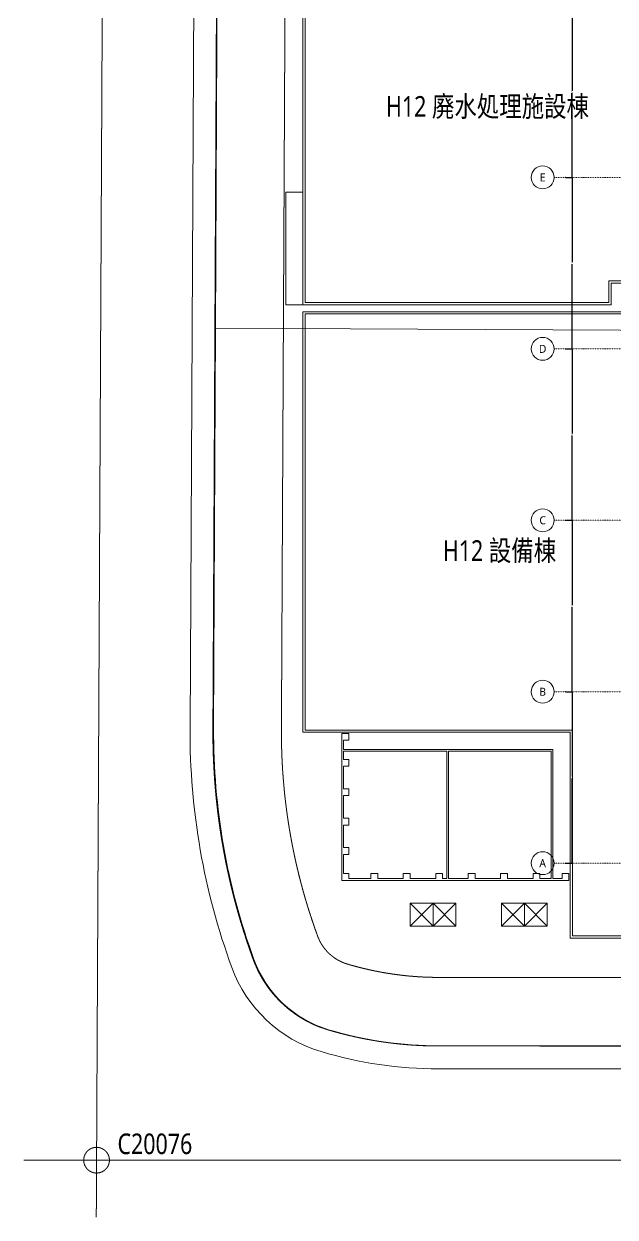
# Model space of a CAD drawing. Extents: x -76427 to 292734, y -42117 to 131250.
# Drawn here: x -76427 to -24651, y -30967 to 73433 of the extents above; entities that cross this region are included whole.
import ezdxf
from ezdxf.enums import TextEntityAlignment as Align

# ---------------------------------------------------------------- set-up
doc = ezdxf.new("R2010")
doc.units = 0
doc.header["$LTSCALE"] = 10
for name, pattern in [('H12PL1$0$CENTERK3', [0.2749, 0.25, -0.0083, 0.0083, -0.0083]), ('H12PL1$0$CENTERK4', [0.3582, 0.3333, -0.0083, 0.0083, -0.0083]), ('H12PL1$0$JJP_三點線', [0.9, 0.3, -0.15, 0, -0.15, 0, -0.15, 0, -0.15])]:
    doc.linetypes.add(name, pattern=pattern)
for name, color, linetype in [('H12PL1$0$A-DIM', 252, 'Continuous'), ('H12PL1$0$S-GRID', 252, 'Continuous'), ('H12PL1$0$全區配置圖_26_DOURO', 252, 'Continuous'), ('H12PL1$0$全區配置圖_26_SHIKICHI', 252, 'Continuous'), ('H12PL1$0$全區配置圖_26_SIKICHI', 252, 'Continuous'), ('H12PL1$0$全區配置圖_26_SUGATA3', 252, 'Continuous'), ('H12PL1$0$全區配置圖_26_TATEYA', 252, 'Continuous'), ('H12PL1$0$全區配置圖_26_TEXT2', 252, 'Continuous'), ('H12PL1$0$全區配置圖_26_地籍圖底圖', 252, 'Continuous')]:
    doc.layers.add(name, color=color, linetype=linetype)
doc.styles.add('H12PL1$0$dim-txt', font='isocp.shx', dxfattribs={"width": 0.7, "bigfont": 'chineset.shx'})
doc.styles.add('H12PL1$0$Standard', font='', dxfattribs={"width": 0.8})
doc.styles.get('H12PL1$0$Standard').set_extended_font_data('Microsoft JhengHei')
doc.dimstyles.new('H12PL1$0$ARCH-dim-200MM', dxfattribs={"dimscale": 200, "dimtxt": 0.3, "dimasz": 0.1, "dimexe": 0.1, "dimexo": 0.1, "dimgap": 0.05, "dimtad": 1, "dimdec": 0, "dimlfac": 10, "dimrnd": 0.5, "dimdsep": 46, "dimtxsty": 'H12PL1$0$dim-txt', "dimblk": 'H12PL1$0$_Dot', "dimcen": 2, "dimclrd": 256, "dimclre": 256, "dimclrt": 256, "dimadec": 0, "dimazin": 0, "dimtfac": 1, "dimtix": 1, "dimtmove": 2, "dimatfit": 3, "dimldrblk": 'H12PL1$0$_OBLIQUE', "dimfxl": 1, "dimtvp": 1, "dimtolj": 1, "dimarcsym": 0})

# ---------------------------------------------------------------- blocks, each defined once
blk = doc.blocks.new('*D84')
at = {"layer": 'DEFPOINTS', "color": 0, "linetype": 'Continuous', "transparency": 16777216}
for p in [(-29000, 75000), (-29000, 60000), (-28420, 60000)]:
    blk.add_point(p, dxfattribs=at)
at = {"layer": 'H12PL1$0$A-DIM', "linetype": 'Continuous', "lineweight": -2, "transparency": 16777216}
for p, q in [((-28980, 75000), (-28400, 75000)), ((-28420, 74980), (-28420, 67588)), ((-28420, 60020), (-28420, 67412)), ((-28980, 60000), (-28400, 60000))]:
    blk.add_line(p, q, dxfattribs=at)
at = {"layer": 'H12PL1$0$A-DIM', "linetype": 'Continuous', "lineweight": 0, "transparency": 16777216, "insert": (-28420, 67500), "char_height": 60, "attachment_point": 5, "rotation": 90, "style": 'H12PL1$0$dim-txt'}
blk.add_mtext('\\A1;150000', dxfattribs=at)
blk = doc.blocks.new('H12PL1$0$_Dot')
blk = doc.blocks.new('H12PL1$0$_OBLIQUE')
at = {"color": 0, "linetype": 'ByBlock', "lineweight": -2}
blk.add_line((-0.5, -0.5), (0.5, 0.5), dxfattribs=at)
blk = doc.blocks.new('*D85')
at = {"layer": 'DEFPOINTS', "color": 0, "linetype": 'Continuous', "transparency": 16777216}
for p in [(-29000, 60000), (-29000, 45000), (-28420, 45000)]:
    blk.add_point(p, dxfattribs=at)
at = {"layer": 'H12PL1$0$A-DIM', "linetype": 'Continuous', "lineweight": -2, "transparency": 16777216}
for p, q in [((-28980, 60000), (-28400, 60000)), ((-28420, 59980), (-28420, 52588)), ((-28420, 45020), (-28420, 52412)), ((-28980, 45000), (-28400, 45000))]:
    blk.add_line(p, q, dxfattribs=at)
at = {"layer": 'H12PL1$0$A-DIM', "linetype": 'Continuous', "lineweight": 0, "transparency": 16777216, "insert": (-28420, 52500), "char_height": 60, "attachment_point": 5, "rotation": 90, "style": 'H12PL1$0$dim-txt'}
blk.add_mtext('\\A1;150000', dxfattribs=at)
blk = doc.blocks.new('*D86')
at = {"layer": 'DEFPOINTS', "color": 0, "linetype": 'Continuous', "transparency": 16777216}
for p in [(-29000, 45000), (-29000, 30000), (-28420, 30000)]:
    blk.add_point(p, dxfattribs=at)
at = {"layer": 'H12PL1$0$A-DIM', "linetype": 'Continuous', "lineweight": -2, "transparency": 16777216}
for p, q in [((-28980, 45000), (-28400, 45000)), ((-28420, 44980), (-28420, 37588)), ((-28420, 30020), (-28420, 37412)), ((-28980, 30000), (-28400, 30000))]:
    blk.add_line(p, q, dxfattribs=at)
at = {"layer": 'H12PL1$0$A-DIM', "linetype": 'Continuous', "lineweight": 0, "transparency": 16777216, "insert": (-28420, 37500), "char_height": 60, "attachment_point": 5, "rotation": 90, "style": 'H12PL1$0$dim-txt'}
blk.add_mtext('\\A1;150000', dxfattribs=at)
blk = doc.blocks.new('*D87')
at = {"layer": 'DEFPOINTS', "color": 0, "linetype": 'Continuous', "transparency": 16777216}
for p in [(-29000, 30000), (-29000, 15000), (-28420, 15000)]:
    blk.add_point(p, dxfattribs=at)
at = {"layer": 'H12PL1$0$A-DIM', "linetype": 'Continuous', "lineweight": -2, "transparency": 16777216}
for p, q in [((-28980, 30000), (-28400, 30000)), ((-28420, 29980), (-28420, 22588)), ((-28420, 15020), (-28420, 22412)), ((-28980, 15000), (-28400, 15000))]:
    blk.add_line(p, q, dxfattribs=at)
at = {"layer": 'H12PL1$0$A-DIM', "linetype": 'Continuous', "lineweight": 0, "transparency": 16777216, "insert": (-28420, 22500), "char_height": 60, "attachment_point": 5, "rotation": 90, "style": 'H12PL1$0$dim-txt'}
blk.add_mtext('\\A1;150000', dxfattribs=at)
blk = doc.blocks.new('*D88')
at = {"layer": 'DEFPOINTS', "color": 0, "linetype": 'Continuous', "transparency": 16777216}
for p in [(-29000, 15000), (-29000, 0), (-28420, 0)]:
    blk.add_point(p, dxfattribs=at)
at = {"layer": 'H12PL1$0$A-DIM', "linetype": 'Continuous', "lineweight": -2, "transparency": 16777216}
for p, q in [((-28980, 15000), (-28400, 15000)), ((-28420, 14980), (-28420, 7588)), ((-28420, 20), (-28420, 7412)), ((-28980, 0), (-28400, 0))]:
    blk.add_line(p, q, dxfattribs=at)
at = {"layer": 'H12PL1$0$A-DIM', "linetype": 'Continuous', "lineweight": 0, "transparency": 16777216, "insert": (-28420, 7500), "char_height": 60, "attachment_point": 5, "rotation": 90, "style": 'H12PL1$0$dim-txt'}
blk.add_mtext('\\A1;150000', dxfattribs=at)
blk = doc.blocks.new('H12PL1')
at = {"layer": 'H12PL1$0$S-GRID', "linetype": 'H12PL1$0$JJP_三點線', "lineweight": 0}
for p, q in [((-29000, 60000), (-30000, 60000)), ((-29000, 60000), (289600, 60000)), ((-29000, 45000), (-30000, 45000)), ((-29000, 45000), (289600, 45000)), ((-29000, 30000), (-30000, 30000)), ((-29000, 30000), (289600, 30000)), ((-29000, 15000), (-30000, 15000)), ((-29000, 15000), (289600, 15000)), ((-29000, 0), (-30000, 0)), ((-29000, 0), (289600, 0))]:
    blk.add_line(p, q, dxfattribs=at)
at = {"layer": 'H12PL1$0$S-GRID', "lineweight": 0}
for centre in [(-31000, 60000), (-31000, 45000), (-31000, 30000), (-31000, 15000), (-31000, 0)]:
    blk.add_circle(centre, 1000, dxfattribs=at)
at = {"layer": 'H12PL1$0$S-GRID', "linetype": 'H12PL1$0$JJP_三點線', "lineweight": 0}
for p in [(-29000, 60000), (-29000, 60000), (-29000, 45000), (-29000, 45000), (-29000, 30000), (-29000, 30000), (-29000, 15000), (-29000, 15000), (-29000, 0), (-29000, 0)]:
    blk.add_point(p, dxfattribs=at)
at = {"layer": 'H12PL1$0$全區配置圖_26_DOURO', "lineweight": 0}
for p, q in [((-61872.83, 11786.87), (-61282.58, 131204.65)), ((-12800.73, -17998.7), (-40103.1, -17992.03))]:
    blk.add_line(p, q, dxfattribs=at)
for centre, radius, start, end in [((-2043.1, 11476.05), 59830.54, 179.7018468, 200.149594), ((-46968.55, -5012.88), 11974.71, 200.125612, 253.4225722), ((-40094.3, 18007.97), 36000, 253.3881535, 269.9859957)]:
    blk.add_arc(centre, radius, start, end, dxfattribs=at)
at = {"layer": 'H12PL1$0$全區配置圖_26_SHIKICHI', "linetype": 'H12PL1$0$CENTERK4', "lineweight": 0}
blk.add_circle((-70059.1, -25983.63), 1125, dxfattribs=at)
at = {"layer": 'H12PL1$0$全區配置圖_26_SIKICHI', "linetype": 'H12PL1$0$CENTERK3', "lineweight": 0}
for p, q in [((-70083.72, -30966.93), (-69282.46, 131204.65)), ((-59873.01, 11746.8), (-59282.56, 131204.65)), ((-53872.94, 11746.53), (-53282.49, 131204.65)), ((-6481.46, -10000.25), (-40101.15, -9992.03)), ((-6481.46, -16000.25), (-40102.61, -15992.03)), ((-6481.46, -25999.04), (-76427.3, -25982.08))]:
    blk.add_line(p, q, dxfattribs=at)
at = {"layer": 'H12PL1$0$全區配置圖_26_SIKICHI', "lineweight": 0}
blk.add_line((-40012.28, -15992.03), (-40012.23, -15992.03), dxfattribs=at)
at = {"layer": 'H12PL1$0$全區配置圖_26_SIKICHI', "linetype": 'H12PL1$0$CENTERK3', "lineweight": 0}
for centre, radius, start, end in [((-2043.1, 11476.05), 57830.54, 179.7018468, 200.149594), ((-2043.1, 11476.05), 51830.54, 179.7010047, 200.1512596), ((-46968.55, -5012.88), 3974.71, 200.1111296, 253.4438869), ((-46968.55, -5012.88), 9974.71, 200.125612, 253.4225722), ((-40094.3, 18007.97), 28000, 253.3838038, 269.9859957), ((-40094.3, 18007.97), 34000, 253.3881535, 269.9859957)]:
    blk.add_arc(centre, radius, start, end, dxfattribs=at)
at = {"layer": 'H12PL1$0$全區配置圖_26_SUGATA3', "lineweight": 0}
for p, q in [((-48580, -1500), (-48580, 11350)), ((-48430, 11350), (-48580, 11350)), ((-47980, 11350), (-48430, 11350)), ((-48430, 9950), (-48430, 10750)), ((-47980, 10750), (-48430, 10750)), ((-47980, 10750), (-47980, 11350)), ((-39386.01, 9950), (-48430, 9950)), ((-48430, 9080), (-48430, 9800)), ((-48430, 9800), (-39400, 9800)), ((-39400, 9950), (-30100, 9950)), ((-39400, 9800), (-39400, -1350)), ((-39250, -1350), (-39250, 9800)), ((-39250, 9800), (-30250, 9800)), ((-30250, 9800), (-30250, -1350)), ((-30100, 9950), (-30100, -1350)), ((-47980, 9080), (-48430, 9080)), ((-48430, 6510), (-48430, 8480)), ((-47980, 8480), (-48430, 8480)), ((-47980, 8480), (-47980, 9080)), ((-47980, 6510), (-48430, 6510)), ((-47980, 5910), (-47980, 6510)), ((-48430, 3940), (-48430, 5910)), ((-47980, 5910), (-48430, 5910)), ((-47980, 3940), (-48430, 3940)), ((-48430, 1370), (-48430, 3340)), ((-47980, 3340), (-48430, 3340)), ((-47980, 3340), (-47980, 3940)), ((-47980, 1370), (-48430, 1370)), ((-47980, 770), (-47980, 1370)), ((-47980, 770), (-48430, 770)), ((-48430, -900), (-48430, 770)), ((-47980, -900), (-48430, -900)), ((-47980, -1350), (-47980, -900)), ((-46040, -900), (-46040, -1350)), ((-45440, -900), (-46040, -900)), ((-45440, -900), (-45440, -1350)), ((-43200, -900), (-43200, -1350)), ((-42600, -900), (-43200, -900)), ((-42600, -900), (-42600, -1350)), ((-40360, -900), (-40360, -1350)), ((-39760, -900), (-40360, -900)), ((-39760, -900), (-39760, -1350)), ((-36920, -900), (-37520, -900)), ((-37520, -900), (-37520, -1350)), ((-36920, -900), (-36920, -1350)), ((-34080, -900), (-34680, -900)), ((-34680, -900), (-34680, -1350)), ((-34080, -900), (-34080, -1350)), ((-31240, -900), (-31840, -900)), ((-31840, -900), (-31840, -1350)), ((-31240, -900), (-31240, -1350)), ((-29300, -900), (-29300, -1350)), ((-28700, -900), (-29300, -900)), ((-28700, -900), (-28700, -1350)), ((-28700, -1500), (-48580, -1500)), ((-46040, -1350), (-47980, -1350)), ((-43200, -1350), (-45440, -1350)), ((-40360, -1350), (-42600, -1350)), ((-39400, -1350), (-39760, -1350)), ((-39250, -1350), (-37520, -1350)), ((-34680, -1350), (-36920, -1350)), ((-31840, -1350), (-34080, -1350)), ((-30250, -1350), (-31240, -1350)), ((-30100, -1350), (-29300, -1350)), ((-28700, -1350), (-28700, -1500)), ((-40600, -3500), (-42600, -5500)), ((-42600, -3500), (-40600, -5500)), ((-38600, -3500), (-40600, -5500)), ((-40600, -3500), (-38600, -5500)), ((-34600, -3500), (-32600, -5500)), ((-32600, -3500), (-34600, -5500)), ((-32600, -3500), (-30600, -5500)), ((-30600, -3500), (-32600, -5500))]:
    blk.add_line(p, q, dxfattribs=at)
at = {"layer": 'H12PL1$0$全區配置圖_26_SUGATA3', "lineweight": 0, "flags": 128}
for points in [[(-51800, 49050), (-51800, 93450), (-27700, 93450), (-27700, 75850), (-16000, 75850), (-16000, 50950), (-25200, 50950), (-25200, 49050)], [(-28400, -6350), (-28400, 11650), (-51800, 11650), (-51800, 48050), (-16000, 48050), (-16000, -6350)], [(-42600, -5500), (-40600, -5500), (-40600, -3500), (-42600, -3500)], [(-38600, -5500), (-40600, -5500), (-40600, -3500), (-38600, -3500)], [(-34600, -5500), (-32600, -5500), (-32600, -3500), (-34600, -3500)], [(-30600, -5500), (-32600, -5500), (-32600, -3500), (-30600, -3500)]]:
    blk.add_lwpolyline(points, close=True, dxfattribs=at)
at = {"layer": 'H12PL1$0$全區配置圖_26_TATEYA', "lineweight": 0}
blk.add_line((-52000, 58700), (-52000, 48850), dxfattribs=at)
at = {"layer": 'H12PL1$0$全區配置圖_26_TATEYA', "lineweight": 0, "flags": 128}
for points in [[(-52000, 58700), (-52000, 93650), (-27500, 93650), (-27500, 76050), (-15800, 76050), (-15800, 50750), (-25000, 50750), (-25000, 48850), (-53500, 48850), (-53500, 58700)], [(-28600, -6550), (-28600, 11450), (-52000, 11450), (-52000, 48250), (-15800, 48250), (-15800, -6550)]]:
    blk.add_lwpolyline(points, close=True, dxfattribs=at)
at = {"layer": 'H12PL1$0$全區配置圖_26_地籍圖底圖', "lineweight": 0, "flags": 128}
for points in [[(-6481.46, -15985.35), (-40035.16, -15985.2, -0.072524185), (-49746.79, -14568.81, -0.236964904), (-56281.91, -8421.48, -0.089109977), (-59812.05, 11777.85), (-59646.93, 46805.5), (-59353.78, 109253.98), (-59250.43, 131204.65)], [(-6481.46, 46556.22), (-59646.93, 46805.5), (-59812.05, 11777.85, 0.089109977), (-56281.91, -8421.48, 0.236964904), (-49746.79, -14568.81, 0.072524185), (-40035.16, -15985.2), (-6481.46, -15985.35)]]:
    blk.add_lwpolyline(points, format="xyb", dxfattribs=at)
blk.add_lwpolyline([(-6481.46, 109005.6), (-59353.78, 109253.98), (-59646.93, 46805.5), (-6481.46, 46556.22)], dxfattribs=at)
at = {"layer": 'H12PL1$0$S-GRID', "style": 'H12PL1$0$Standard'}
for s, p in [('E', (-31000, 60350)), ('D', (-31000, 45350)), ('C', (-31000, 30350)), ('B', (-31000, 15350)), ('A', (-31000, 350))]:
    blk.add_text(s, height=700, dxfattribs=at).set_placement(p, align=Align.TOP_CENTER)
at = {"layer": 'H12PL1$0$全區配置圖_26_SHIKICHI', "linetype": 'Continuous', "lineweight": 0, "insert": (-68228.13, -25477.68), "char_height": 1800, "attachment_point": 7, "style": 'H12PL1$0$Standard'}
blk.add_mtext('\\A1;C20076', dxfattribs=at)
at = {"layer": 'H12PL1$0$全區配置圖_26_TEXT2', "linetype": 'Continuous', "lineweight": 0, "char_height": 1800, "attachment_point": 4, "style": 'H12PL1$0$Standard'}
for s, insert in [('\\A1;H12 廃水処理施設棟', (-44715.77, 66112.05)), ('\\A1;H12 設備棟', (-39735.55, 27249.18))]:
    blk.add_mtext(s, dxfattribs=dict(at, insert=insert))
at = {"layer": 'H12PL1$0$全區配置圖_26_地籍圖底圖', "linetype": 'Continuous', "lineweight": 0, "insert": (-59647.22, 46805.26), "char_height": 1, "attachment_point": 7, "rotation": 38.6592161, "style": 'H12PL1$0$Standard'}
blk.add_mtext('\\A1;1', dxfattribs=at)
at = {"layer": 'H12PL1$0$A-DIM', "linetype": 'Continuous', "lineweight": 0}
for base, p1, p2, picture, middle in [((-28420, 60000), (-29000, 75000), (-29000, 60000), '*D84', (-28420, 67500)), ((-28420, 45000), (-29000, 60000), (-29000, 45000), '*D85', (-28420, 52500)), ((-28420, 30000), (-29000, 45000), (-29000, 30000), '*D86', (-28420, 37500)), ((-28420, 15000), (-29000, 30000), (-29000, 15000), '*D87', (-28420, 22500)), ((-28420, 0), (-29000, 15000), (-29000, 0), '*D88', (-28420, 7500))]:
    dim = blk.add_linear_dim(base=base, p1=p1, p2=p2, angle=270, dimstyle='H12PL1$0$ARCH-dim-200MM', dxfattribs=at)
    dim.commit()
    dim.dimension.update_dxf_attribs({"geometry": picture, "text_midpoint": middle, "dimtype": 128, "text_rotation": 90})

msp = doc.modelspace()

# ---------------------------------------------------------------- block references
msp.add_blockref('H12PL1', (0, 0))

doc.saveas('drawing.dxf')
